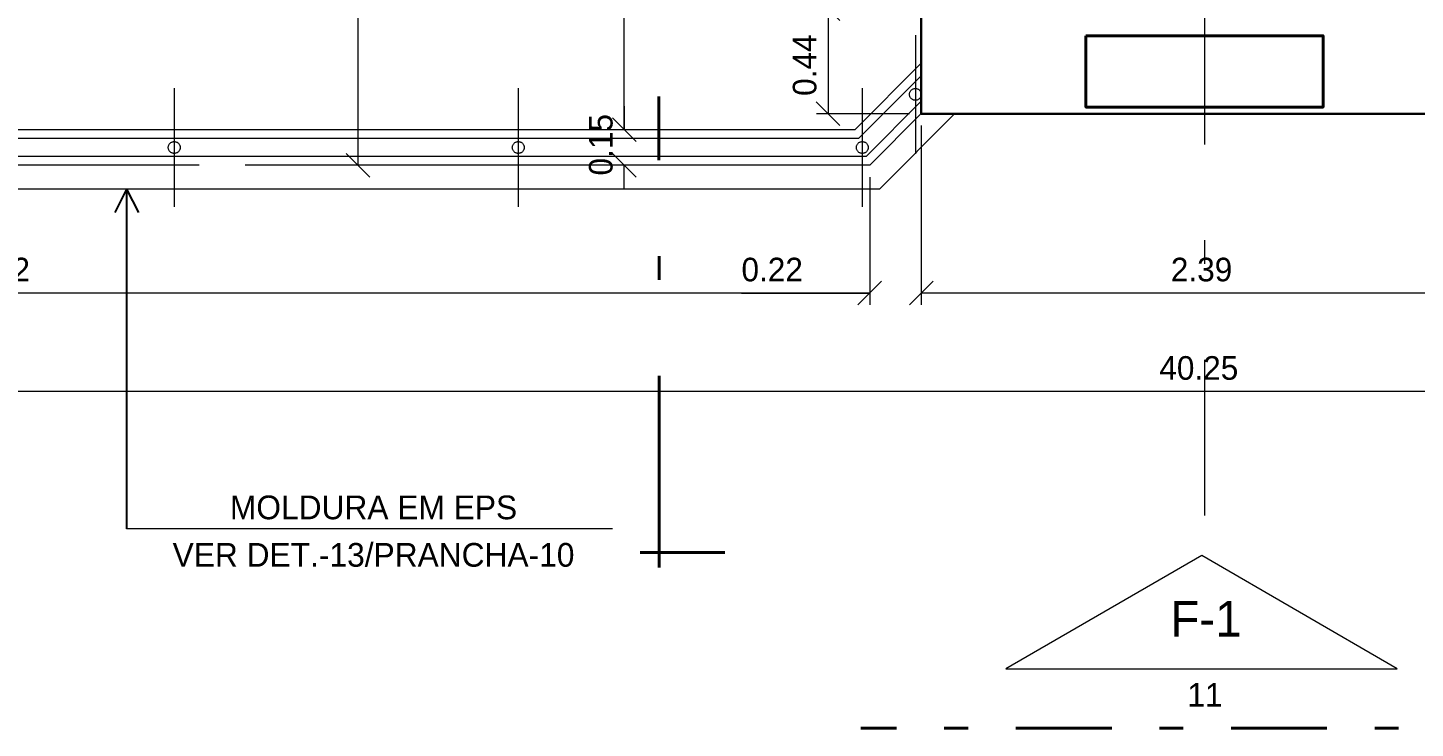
# Model space of a CAD drawing. Header units: metres. Extents: x 2.9 to 62.3, y 8 to 50.1.
# Drawn here: x 25.54 to 31.39, y 30.54 to 33.49 of the extents above; entities that cross this region are included whole.
import ezdxf
from ezdxf.enums import TextEntityAlignment as Align

# ---------------------------------------------------------------- set-up
doc = ezdxf.new("R2010")
doc.units = ezdxf.units.M
doc.header["$MEASUREMENT"] = 0
for name, pattern in [('DGN Style 2', [1.009767, 0.60586, -0.403907]), ('DGN Style 3', [1.413674, 1.009767, -0.403907]), ('DGN Style 4', [1.616637, 0.807814, -0.403907, 0.00101, -0.403907])]:
    doc.linetypes.add(name, pattern=pattern)
doc.layers.get('Defpoints').update_dxf_attribs({"lineweight": 0})
for name, color, linetype, lineweight in [('CORNIJAS_VAR NA PLANTA PTIPO 1', 7, 'Continuous', 0), ('Cotas', 13, 'Continuous', 0), ('Level 1', 7, 'Continuous', 0), ('Level 12', 7, 'Continuous', 0), ('Level 24-1', 7, 'Continuous', 0), ('Level 3', 7, 'Continuous', 0), ('Level 46', 7, 'Continuous', 0), ('Level 50', 7, 'Continuous', 0), ('Level 62-1', 7, 'Continuous', 0)]:
    doc.layers.add(name, color=color, linetype=linetype, lineweight=lineweight)
doc.styles.add('Style-INTL_ENGINEERING', font='INTL_ENGINEERING.shx')
doc.dimstyles.get("Standard").update_dxf_attribs({"dimtxt": 0.18, "dimasz": 0.18, "dimexe": 0.18, "dimexo": 0.0625, "dimgap": 0.09, "dimtad": 0, "dimtih": 1, "dimtoh": 1, "dimdec": 4, "dimzin": 1, "dimdsep": 46, "dimtxsty": 'Standard', "dimcen": 0, "dimadec": 0, "dimazin": 0, "dimtfac": 1, "dimtdec": 4, "dimtofl": 0, "dimtmove": 0, "dimatfit": 3, "dimfxl": 0, "dimtolj": 1, "dimtzin": 1, "dimarcsym": 0})

# ---------------------------------------------------------------- blocks, each defined once
blk = doc.blocks.new('_Oblique')
at = {"color": 0, "linetype": 'ByBlock', "lineweight": -2}
blk.add_line((0.5, 0.5), (-0.5, -0.5), dxfattribs=at)
blk = doc.blocks.new('*D307')
at = {"layer": 'Cotas', "color": 2, "linetype": 'Continuous', "lineweight": 0}
for p, q in [((27.27, 35.259), (26.8812, 35.259)), ((26.9307, 32.909), (26.9307, 35.259)), ((29.0382, 32.909), (26.8812, 32.909))]:
    blk.add_line(p, q, dxfattribs=at)
at = {"layer": 'Defpoints'}
for p in [(26.9307, 35.259), (27.3195, 35.259), (26.9307, 34.084), (29.0877, 32.909)]:
    blk.add_point(p, dxfattribs=at)
at = {"layer": 'Cotas', "color": 2, "linetype": 'Continuous', "lineweight": 0, "xscale": 0.0995, "yscale": 0.0995, "zscale": 0.0995}
for p, rotation in [((26.9307, 35.259), 90), ((26.9307, 32.909), 270)]:
    blk.add_blockref('_Oblique', p, dxfattribs=dict(at, rotation=rotation))
at = {"layer": 'Cotas', "color": 2, "linetype": 'Continuous', "lineweight": 0, "style": 'Style-INTL_ENGINEERING'}
blk.add_text('2.35', height=0.0995, rotation=90, dxfattribs=at).set_placement((26.8315, 33.9423), align=Align.MIDDLE_LEFT)
blk = doc.blocks.new('*D552')
at = {"layer": 'Cotas', "color": 2, "linetype": 'Continuous', "lineweight": 0}
for p, q in [((27.6241, 35.259), (28.1025, 35.259)), ((28.053, 33.059), (28.053, 35.259)), ((28.976, 33.059), (28.0035, 33.059))]:
    blk.add_line(p, q, dxfattribs=at)
at = {"layer": 'Defpoints'}
for p in [(27.5745, 35.259), (28.053, 35.259), (28.053, 34.159), (29.0255, 33.059)]:
    blk.add_point(p, dxfattribs=at)
at = {"layer": 'Cotas', "color": 2, "linetype": 'Continuous', "lineweight": 0, "xscale": 0.0995, "yscale": 0.0995, "zscale": 0.0995}
for p, rotation in [((28.053, 35.259), 90), ((28.053, 33.059), 270)]:
    blk.add_blockref('_Oblique', p, dxfattribs=dict(at, rotation=rotation))
at = {"layer": 'Cotas', "color": 2, "linetype": 'Continuous', "lineweight": 0, "style": 'Style-INTL_ENGINEERING'}
blk.add_text('2.20', height=0.0995, rotation=90, dxfattribs=at).set_placement((27.9537, 34.0129), align=Align.MIDDLE_LEFT)
blk = doc.blocks.new('*D308')
at = {"layer": 'Cotas', "color": 2, "linetype": 'Continuous', "lineweight": 0}
for p, q in [((28.053, 33.1585), (28.053, 33.059)), ((28.976, 33.059), (28.0035, 33.059)), ((29.0382, 32.909), (28.0035, 32.909)), ((28.053, 32.8095), (28.053, 32.909))]:
    blk.add_line(p, q, dxfattribs=at)
at = {"layer": 'Defpoints'}
for p in [(28.053, 33.059), (29.0255, 33.059), (28.053, 32.984), (29.0877, 32.909)]:
    blk.add_point(p, dxfattribs=at)
at = {"layer": 'Cotas', "color": 2, "linetype": 'Continuous', "lineweight": 0, "xscale": 0.0995, "yscale": 0.0995, "zscale": 0.0995}
for p, rotation in [((28.053, 33.059), 270), ((28.053, 32.909), 90)]:
    blk.add_blockref('_Oblique', p, dxfattribs=dict(at, rotation=rotation))
at = {"layer": 'Cotas', "color": 2, "linetype": 'Continuous', "lineweight": 0, "style": 'Style-INTL_ENGINEERING'}
blk.add_text('0.15', height=0.0995, rotation=90, dxfattribs=at).set_placement((27.9537, 32.866), align=Align.MIDDLE_LEFT)
blk = doc.blocks.new('*D580')
at = {"layer": 'Cotas', "color": 2, "linetype": 'Continuous', "lineweight": 0}
for p, q in [((29.3053, 33.0768), (29.3053, 32.3211)), ((31.6938, 33.0768), (31.6938, 32.3211)), ((31.6938, 32.3706), (29.3053, 32.3706))]:
    blk.add_line(p, q, dxfattribs=at)
at = {"layer": 'Defpoints'}
for p in [(29.3053, 33.1263), (31.6938, 33.1263), (29.3053, 32.3706), (30.4996, 32.3706)]:
    blk.add_point(p, dxfattribs=at)
at = {"layer": 'Cotas', "color": 2, "linetype": 'Continuous', "lineweight": 0, "xscale": 0.0995, "yscale": 0.0995, "zscale": 0.0995, "rotation": 180}
blk.add_blockref('_Oblique', (29.3053, 32.3706), dxfattribs=at)
at = {"layer": 'Cotas', "color": 2, "linetype": 'Continuous', "lineweight": 0, "xscale": 0.0995, "yscale": 0.0995, "zscale": 0.0995}
blk.add_blockref('_Oblique', (31.6938, 32.3706), dxfattribs=at)
at = {"layer": 'Cotas', "color": 2, "linetype": 'Continuous', "lineweight": 0, "style": 'Style-INTL_ENGINEERING'}
blk.add_text('2.39', height=0.0995, dxfattribs=at).set_placement((30.3574, 32.4698), align=Align.MIDDLE_LEFT)
blk = doc.blocks.new('*D581')
at = {"layer": 'Cotas', "color": 2, "linetype": 'Continuous', "lineweight": 0}
for p, q in [((29.3053, 33.0768), (29.3053, 32.3211)), ((29.0877, 32.8595), (29.0877, 32.3211)), ((28.547, 32.3706), (29.0877, 32.3706)), ((29.4048, 32.3706), (29.3053, 32.3706))]:
    blk.add_line(p, q, dxfattribs=at)
at = {"layer": 'Defpoints'}
for p in [(29.3053, 33.1263), (29.0877, 32.909), (28.6931, 32.3706), (29.0877, 32.3706)]:
    blk.add_point(p, dxfattribs=at)
at = {"layer": 'Cotas', "color": 2, "linetype": 'Continuous', "lineweight": 0, "xscale": 0.0995, "yscale": 0.0995, "zscale": 0.0995}
blk.add_blockref('_Oblique', (29.0877, 32.3706), dxfattribs=at)
at = {"layer": 'Cotas', "color": 2, "linetype": 'Continuous', "lineweight": 0, "xscale": 0.0995, "yscale": 0.0995, "zscale": 0.0995, "rotation": 180}
blk.add_blockref('_Oblique', (29.3053, 32.3706), dxfattribs=at)
at = {"layer": 'Cotas', "color": 2, "linetype": 'Continuous', "lineweight": 0, "style": 'Style-INTL_ENGINEERING'}
blk.add_text('0.22', height=0.0995, dxfattribs=at).set_placement((28.547, 32.4698), align=Align.MIDDLE_LEFT)
blk = doc.blocks.new('*D582')
at = {"layer": 'Cotas', "color": 2, "linetype": 'Continuous', "lineweight": 0}
for p, q in [((21.7724, 32.8595), (21.7724, 32.3211)), ((29.0877, 32.8595), (29.0877, 32.3211)), ((29.0877, 32.3706), (21.7724, 32.3706))]:
    blk.add_line(p, q, dxfattribs=at)
at = {"layer": 'Defpoints'}
for p in [(21.7724, 32.909), (29.0877, 32.909), (21.7724, 32.3706), (25.43, 32.3706)]:
    blk.add_point(p, dxfattribs=at)
at = {"layer": 'Cotas', "color": 2, "linetype": 'Continuous', "lineweight": 0, "xscale": 0.0995, "yscale": 0.0995, "zscale": 0.0995, "rotation": 180}
blk.add_blockref('_Oblique', (21.7724, 32.3706), dxfattribs=at)
at = {"layer": 'Cotas', "color": 2, "linetype": 'Continuous', "lineweight": 0, "xscale": 0.0995, "yscale": 0.0995, "zscale": 0.0995}
blk.add_blockref('_Oblique', (29.0877, 32.3706), dxfattribs=at)
at = {"layer": 'Cotas', "color": 2, "linetype": 'Continuous', "lineweight": 0, "style": 'Style-INTL_ENGINEERING'}
blk.add_text('7.32', height=0.0995, dxfattribs=at).set_placement((25.2883, 32.4698), align=Align.MIDDLE_LEFT)
blk = doc.blocks.new('*D318')
at = {"layer": 'Cotas', "color": 2, "linetype": 'Continuous', "lineweight": 0}
for p, q in [((10.3745, 32.8595), (10.3745, 31.9064)), ((50.6246, 32.8595), (50.6246, 31.9064)), ((50.6246, 31.9559), (10.3745, 31.9559))]:
    blk.add_line(p, q, dxfattribs=at)
at = {"layer": 'Defpoints'}
for p in [(10.3745, 32.909), (50.6246, 32.909), (10.3745, 31.9559), (30.4996, 31.9559)]:
    blk.add_point(p, dxfattribs=at)
at = {"layer": 'Cotas', "color": 2, "linetype": 'Continuous', "lineweight": 0, "xscale": 0.0995, "yscale": 0.0995, "zscale": 0.0995, "rotation": 180}
blk.add_blockref('_Oblique', (10.3745, 31.9559), dxfattribs=at)
at = {"layer": 'Cotas', "color": 2, "linetype": 'Continuous', "lineweight": 0, "xscale": 0.0995, "yscale": 0.0995, "zscale": 0.0995}
blk.add_blockref('_Oblique', (50.6246, 31.9559), dxfattribs=at)
at = {"layer": 'Cotas', "color": 2, "linetype": 'Continuous', "lineweight": 0, "style": 'Style-INTL_ENGINEERING'}
blk.add_text('40.25', height=0.0995, dxfattribs=at).set_placement((30.3088, 32.0551), align=Align.MIDDLE_LEFT)
blk = doc.blocks.new('*D652')
at = {"layer": 'Cotas', "color": 2, "linetype": 'Continuous', "lineweight": 0}
for p, q in [((29.2558, 33.569), (28.8629, 33.569)), ((28.9124, 33.569), (28.9124, 33.1263)), ((29.2558, 33.1263), (28.8629, 33.1263))]:
    blk.add_line(p, q, dxfattribs=at)
at = {"layer": 'Defpoints'}
for p in [(29.3053, 33.569), (28.9124, 33.3476), (28.9124, 33.1263), (29.3053, 33.1263)]:
    blk.add_point(p, dxfattribs=at)
at = {"layer": 'Cotas', "color": 2, "linetype": 'Continuous', "lineweight": 0, "xscale": 0.0995, "yscale": 0.0995, "zscale": 0.0995}
for p, rotation in [((28.9124, 33.569), 90), ((28.9124, 33.1263), 270)]:
    blk.add_blockref('_Oblique', p, dxfattribs=dict(at, rotation=rotation))
at = {"layer": 'Cotas', "color": 2, "linetype": 'Continuous', "lineweight": 0, "style": 'Style-INTL_ENGINEERING'}
blk.add_text('0.44', height=0.0995, rotation=90, dxfattribs=at).set_placement((28.8131, 33.2015), align=Align.MIDDLE_LEFT)
blk = doc.blocks.new('TerminatorOpen')
at = {"color": 0, "linetype": 'ByBlock', "lineweight": -2}
for q in [(-1, 0.5), (-1, 0), (-1, -0.5)]:
    blk.add_line((0, 0), q, dxfattribs=at)
blk = doc.blocks.new('*U162')
at = {"layer": 'Level 3', "color": 2, "linetype": 'DGN Style 4', "lineweight": 40}
blk.add_line((-0.729, -2.874), (-0.729, 2.873), dxfattribs=at)
at = {"layer": 'Level 3', "color": 2, "linetype": 'Continuous', "lineweight": 13, "flags": 128}
blk.add_lwpolyline([(-0.228, 1.65), (-0.228, -1.651), (0.726, -0.002)], close=True, dxfattribs=at)
at = {"layer": 'Level 3', "color": 2, "linetype": 'Continuous', "lineweight": 30, "style": 'Style-INTL_ENGINEERING'}
blk.add_text('F-1', height=0.3001, rotation=270.0007, dxfattribs=at).set_placement((0.194, -0.038), align=Align.MIDDLE_CENTER)
at = {"layer": 'Level 3', "color": 2, "linetype": 'Continuous', "lineweight": 13, "style": 'Style-INTL_ENGINEERING'}
blk.add_text('11', height=0.2, rotation=270.0007, dxfattribs=at).set_placement((-0.448, -0.03), align=Align.MIDDLE_CENTER)
blk = doc.blocks.new('*U161')
at = {"layer": 'Level 3', "color": 2, "linetype": 'DGN Style 4', "lineweight": 40}
for p, q in [((-0.0445, -8.7847), (-0.0452, -6.7995)), ((0.2319, -8.7218), (-0.1242, -8.722))]:
    blk.add_line(p, q, dxfattribs=at)
blk = doc.blocks.new('*U205')
at = {"layer": 'Level 1', "color": 3, "linetype": 'DGN Style 4', "lineweight": 0}
blk.add_line((0, 0.25), (0, -0.25), dxfattribs=at)
at = {"layer": 'Level 50', "color": 190, "linetype": 'DGN Style 2', "lineweight": 0}
blk.add_circle((0, 0), 0.025, dxfattribs=at)
blk = doc.blocks.new('*U214')
at = {"layer": 'Level 1', "color": 3, "linetype": 'DGN Style 4', "lineweight": 0}
blk.add_line((0, 0.25), (0, -0.25), dxfattribs=at)
at = {"layer": 'Level 50', "color": 190, "linetype": 'DGN Style 2', "lineweight": 0}
blk.add_circle((0, 0), 0.025, dxfattribs=at)
blk = doc.blocks.new('*U215')
at = {"layer": 'Level 1', "color": 3, "linetype": 'DGN Style 4', "lineweight": 0}
blk.add_line((0, 0.25), (0, -0.25), dxfattribs=at)
at = {"layer": 'Level 50', "color": 190, "linetype": 'DGN Style 2', "lineweight": 0}
blk.add_circle((0, 0), 0.025, dxfattribs=at)
blk = doc.blocks.new('*U221')
at = {"layer": 'Level 1', "color": 3, "linetype": 'DGN Style 4', "lineweight": 0}
blk.add_line((0, 0.25), (0, -0.25), dxfattribs=at)
at = {"layer": 'Level 50', "color": 190, "linetype": 'DGN Style 2', "lineweight": 0}
blk.add_circle((0, 0), 0.025, dxfattribs=at)
blk = doc.blocks.new('*U173')
at = {"layer": 'CORNIJAS_VAR NA PLANTA PTIPO 1', "color": 7, "linetype": 'Continuous', "lineweight": 13}
for p, q in [((-1.1945, -4.4602), (-1.4743, -4.74)), ((-1.4743, -4.74), (-8.6653, -4.74))]:
    blk.add_line(p, q, dxfattribs=at)
at = {"layer": 'CORNIJAS_VAR NA PLANTA PTIPO 1', "color": 7, "linetype": 'DGN Style 3', "lineweight": 13}
for p, q in [((-1.1945, -4.6723), (-1.4122, -4.89)), ((-1.4122, -4.89), (-8.7274, -4.89))]:
    blk.add_line(p, q, dxfattribs=at)
at = {"layer": 'Level 50', "color": 190, "linetype": 'Continuous', "lineweight": 13}
for p, q in [((-1.1945, -4.5132), (-1.4588, -4.7775)), ((-1.1945, -4.6193), (-1.4277, -4.8525)), ((-1.4588, -4.7775), (-8.6808, -4.7775)), ((-1.4277, -4.8525), (-8.7119, -4.8525))]:
    blk.add_line(p, q, dxfattribs=at)
at = {"layer": 'Level 62-1', "color": 7, "linetype": 'Continuous', "lineweight": 13}
for p, q in [((-1.0531, -4.6723), (-1.3708, -4.99)), ((-1.3708, -4.99), (-8.7689, -4.99))]:
    blk.add_line(p, q, dxfattribs=at)
at = {"layer": 'Level 50', "color": 190, "linetype": 'DGN Style 2', "lineweight": 0}
for name, p in [('*U221', (-1.2195, -4.5913)), ('*U214', (-4.3445, -4.815)), ('*U215', (-2.8939, -4.815)), ('*U205', (-1.4433, -4.815))]:
    blk.add_blockref(name, p, dxfattribs=at)

msp = doc.modelspace()

# ---------------------------------------------------------------- linework, layer by layer
at = {"layer": 'CORNIJAS_VAR NA PLANTA PTIPO 1', "color": 7, "linetype": 'Continuous', "lineweight": 30}
for p, q in [((29.3053, 33.569), (29.3053, 33.1263)), ((30.4996, 33.1263), (29.3053, 33.1263)), ((30.4996, 33.1263), (31.6938, 33.1263))]:
    msp.add_line(p, q, dxfattribs=at)
at = {"layer": 'Defpoints', "color": 3, "linetype": 'DGN Style 4', "lineweight": 0}
msp.add_line((30.4996, 47.5301), (30.4996, 31.4338), dxfattribs=at)
at = {"layer": 'Level 12', "color": 2, "linetype": 'Continuous', "lineweight": 13}
msp.add_line((28.0026, 31.3776), (25.9546, 31.3776), dxfattribs=at)
at = {"layer": 'Level 24-1', "color": 7, "linetype": 'DGN Style 2', "lineweight": 0, "flags": 128}
msp.add_lwpolyline([(33.7253, 41.9391), (38.0346, 41.939), (38.0346, 42.689), (46.8646, 42.689), (46.8646, 41.289), (50.6245, 41.289), (50.6245, 34.579), (49.9246, 34.579), (49.9246, 34.079), (49.3745, 33.529), (39.8467, 33.529), (39.2267, 32.909), (31.9114, 32.909), (31.6938, 33.1263), (29.3053, 33.1263), (29.0877, 32.909), (21.7724, 32.909), (21.1524, 33.529), (11.6245, 33.529), (11.0746, 34.079), (11.0746, 34.579), (10.3745, 34.579), (10.3745, 41.289), (14.1346, 41.289), (14.1346, 42.689), (22.9645, 42.689), (22.9645, 41.939), (27.2738, 41.939), (27.2738, 46.7246), (33.7241, 46.7246), (33.7253, 41.9391)], dxfattribs=at)
at = {"layer": 'Level 46', "color": 120, "linetype": 'Continuous', "lineweight": 40, "flags": 128}
msp.add_lwpolyline([(29.9995, 33.4546), (30.9995, 33.4546), (30.9995, 33.1546), (29.9995, 33.1546)], close=True, dxfattribs=at)

# ---------------------------------------------------------------- block references
at = {"layer": 'Level 3', "color": 2, "linetype": 'Continuous', "lineweight": 30}
msp.add_blockref('*U161', (28.2443, 39.9991), dxfattribs=at)
at = {"layer": 'Level 3', "color": 2, "linetype": 'Continuous', "lineweight": 13, "xscale": 0.4998882411011977, "yscale": 0.4998882411011977, "zscale": 0.4998882411011977, "rotation": 90}
msp.add_blockref('*U162', (30.4866, 30.9016), dxfattribs=at)
at = {"layer": 'Level 62-1', "color": 7, "linetype": 'Continuous', "lineweight": 13}
msp.add_blockref('*U173', (30.4998, 37.799), dxfattribs=at)

# ---------------------------------------------------------------- texts
at = {"layer": 'Level 12', "color": 2, "linetype": 'Continuous', "lineweight": 13, "insert": (26.9957, 31.3669), "char_height": 0.099999, "attachment_point": 5, "line_spacing_factor": 1.200006, "style": 'Style-INTL_ENGINEERING'}
msp.add_mtext('MOLDURA EM EPS\\PVER DET.-13/PRANCHA-10\\P', dxfattribs=at)

# ---------------------------------------------------------------- dimensions: what is measured, and where the dimension line sits
at = {"layer": 'Cotas', "color": 2, "linetype": 'Continuous', "lineweight": 0}
for base, p1, p2, angle, override, picture, middle in [((26.9307, 35.259), (29.0877, 32.909), (27.3195, 35.259), 90, {"dimtxt": 0.0995, "dimasz": 0.0995, "dimexe": 0.0495, "dimexo": 0.0495, "dimgap": 0.0495, "dimtad": 1, "dimtih": 0, "dimtoh": 0, "dimdec": 2, "dimzin": 3, "dimtxsty": 'Style-INTL_ENGINEERING', "dimblk": 'Oblique', "dimclre": 2, "dimtdec": 2, "dimatfit": 1, "dimfrac": 2, "dimtolj": 0, "dimtzin": 3, "dimlwe": 0}, '*D307', (26.9307, 34.084)), ((28.053, 35.259), (29.0255, 33.059), (27.5745, 35.259), 90, {"dimtxt": 0.0995, "dimasz": 0.0995, "dimexe": 0.0495, "dimexo": 0.0495, "dimgap": 0.0495, "dimtad": 1, "dimtih": 0, "dimtoh": 0, "dimdec": 2, "dimzin": 3, "dimtxsty": 'Style-INTL_ENGINEERING', "dimblk": 'Oblique', "dimclre": 2, "dimtdec": 2, "dimatfit": 1, "dimfrac": 2, "dimtolj": 0, "dimtzin": 3, "dimlwe": 0}, '*D552', (28.053, 34.159)), ((28.9124, 33.1263), (29.3053, 33.569), (29.3053, 33.1263), 270, {"dimtxt": 0.0995, "dimasz": 0.0995, "dimexe": 0.0495, "dimexo": 0.0495, "dimgap": 0.0495, "dimtad": 1, "dimtih": 0, "dimtoh": 0, "dimdec": 2, "dimzin": 3, "dimtxsty": 'Style-INTL_ENGINEERING', "dimblk": 'Oblique', "dimclre": 2, "dimtdec": 2, "dimatfit": 1, "dimtolj": 0, "dimtzin": 3, "dimlwe": 0}, '*D652', (28.9124, 33.3476)), ((29.3053, 32.3706), (31.6938, 33.1263), (29.3053, 33.1263), 180, {"dimtxt": 0.0995, "dimasz": 0.0995, "dimexe": 0.0495, "dimexo": 0.0495, "dimgap": 0.0495, "dimtad": 1, "dimtih": 0, "dimtoh": 0, "dimdec": 2, "dimzin": 3, "dimtxsty": 'Style-INTL_ENGINEERING', "dimblk": 'Oblique', "dimclre": 2, "dimtdec": 2, "dimatfit": 1, "dimtolj": 0, "dimtzin": 3, "dimlwe": 0}, '*D580', (30.4996, 32.3706)), ((10.3745, 31.9559), (50.6245, 32.909), (10.3745, 32.909), 180, {"dimtxt": 0.0995, "dimasz": 0.0995, "dimexe": 0.0495, "dimexo": 0.0495, "dimgap": 0.0495, "dimtad": 1, "dimtih": 0, "dimtoh": 0, "dimdec": 2, "dimzin": 3, "dimtxsty": 'Style-INTL_ENGINEERING', "dimblk": 'Oblique', "dimclre": 2, "dimtdec": 2, "dimatfit": 1, "dimtolj": 0, "dimtzin": 3, "dimlwe": 0}, '*D318', (30.4996, 31.9559)), ((21.7724, 32.3706), (29.0877, 32.909), (21.7724, 32.909), 180, {"dimtxt": 0.0995, "dimasz": 0.0995, "dimexe": 0.0495, "dimexo": 0.0495, "dimgap": 0.0495, "dimtad": 1, "dimtih": 0, "dimtoh": 0, "dimdec": 2, "dimzin": 3, "dimtxsty": 'Style-INTL_ENGINEERING', "dimblk": 'Oblique', "dimclre": 2, "dimtdec": 2, "dimatfit": 1, "dimtolj": 0, "dimtzin": 3, "dimlwe": 0}, '*D582', (25.43, 32.3706))]:
    dim = msp.add_linear_dim(base=base, p1=p1, p2=p2, angle=angle, dimstyle='Standard', override=override, dxfattribs=at)
    dim.commit()
    dim.dimension.update_dxf_attribs({"geometry": picture, "text_midpoint": middle})
for base, p1, p2, angle, override, picture, middle in [((28.053, 33.059), (29.0877, 32.909), (29.0255, 33.059), 90, {"dimtxt": 0.0995, "dimasz": 0.0995, "dimexe": 0.0495, "dimexo": 0.0495, "dimgap": 0.0495, "dimtad": 1, "dimtih": 0, "dimtoh": 0, "dimdec": 2, "dimzin": 3, "dimtxsty": 'Style-INTL_ENGINEERING', "dimblk": 'Oblique', "dimclre": 2, "dimtdec": 2, "dimatfit": 1, "dimfrac": 2, "dimtolj": 0, "dimtzin": 3, "dimlwe": 0}, '*D308', (28.053, 32.984)), ((29.0877, 32.3706), (29.3053, 33.1263), (29.0877, 32.909), 180, {"dimtxt": 0.0995, "dimasz": 0.0995, "dimexe": 0.0495, "dimexo": 0.0495, "dimgap": 0.0495, "dimtad": 1, "dimtih": 0, "dimtoh": 0, "dimdec": 2, "dimzin": 3, "dimtxsty": 'Style-INTL_ENGINEERING', "dimblk": 'Oblique', "dimclre": 2, "dimtdec": 2, "dimatfit": 1, "dimtolj": 0, "dimtzin": 3, "dimlwe": 0}, '*D581', (28.6931, 32.3706))]:
    dim = msp.add_linear_dim(base=base, p1=p1, p2=p2, angle=angle, dimstyle='Standard', override=override, dxfattribs=at)
    dim.commit()
    dim.dimension.update_dxf_attribs({"geometry": picture, "text_midpoint": middle, "dimtype": 160})

# ---------------------------------------------------------------- leaders
at = {"layer": 'Level 12', "color": 2, "linetype": 'Continuous', "lineweight": 13}
msp.add_leader([(25.9546, 32.809), (25.9546, 31.3776)], dimstyle='Standard', override={"dimtxt": 0.0995, "dimasz": 0.0995, "dimgap": 0, "dimtad": 1, "dimtxsty": 'Style-INTL_ENGINEERING', "dimldrblk": 'TerminatorOpen'}, dxfattribs=at)

doc.saveas('drawing.dxf')
